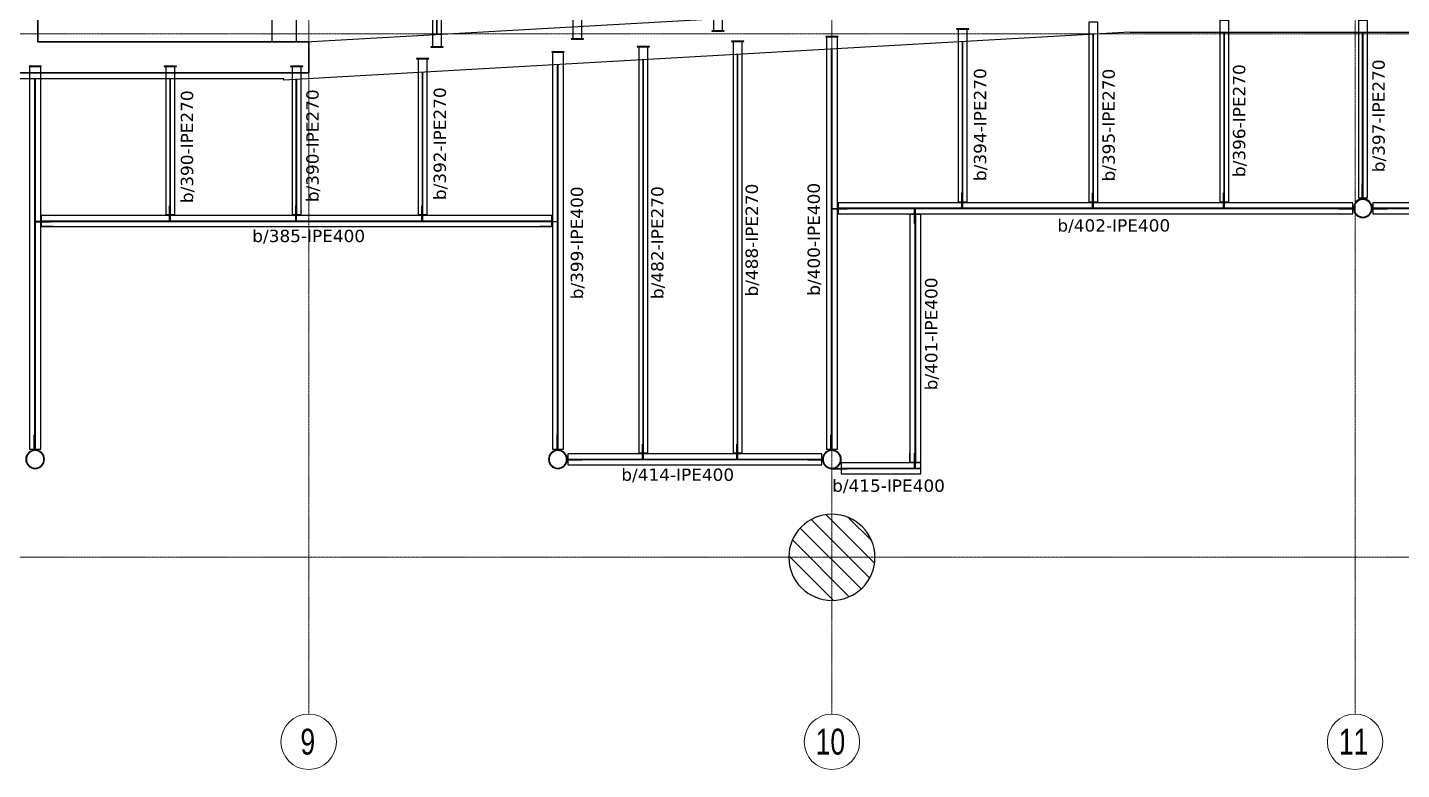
# Model space of a CAD drawing. Header units: millimetres. Extents: x -3396 to 88005, y -21236 to 35080.
# Drawn here: x 20973 to 43296, y 3090 to 15142 of the extents above; entities that cross this region are included whole.
import ezdxf
from ezdxf.enums import TextEntityAlignment as Align

# ---------------------------------------------------------------- set-up
doc = ezdxf.new("R2010")
doc.units = ezdxf.units.MM
doc.linetypes.add('Grid Line', pattern=[3.33375, 1.905, -0.47625, 0.47625, -0.47625])
doc.layers.add('A_ALMA', color=34, linetype='Continuous')
doc.layers.add('P-PLATINA', color=6, linetype='Continuous')
for name, color, linetype, lineweight in [('E_COLUMNAS', 1, 'Continuous', 18), ('E_COLUMNAS-1', 1, 'Continuous', 25), ('E_COLUMNAS-3', 1, 'Continuous', 35), ('E_EJES', 8, 'Continuous', 9), ('E_EJES-1', 8, 'Grid Line', 9), ('E_MUROS-1', 8, 'Continuous', 35), ('E_TEXTO', 3, 'Continuous', 9), ('E_VIGAS-1', 5, 'Continuous', 25), ('E_VIGAS-2', 5, 'Continuous', 25), ('S-COLS-HDLN-1', 52, 'Continuous', 9)]:
    doc.layers.add(name, color=color, linetype=linetype, lineweight=lineweight)
doc.styles.add('Swis721 LtCn BT_1', font='swisscl.ttf', dxfattribs={"height": 0.42})
doc.styles.add('VERDANA', font='verdana.ttf')

# ---------------------------------------------------------------- blocks, each defined once
blk = doc.blocks.new('Grid - CNI_NOMBRE EJES-372759-_22_00m_N_E_-NIVEL-6 DOC')
at = {"layer": 'E_EJES'}
blk.add_circle((0, 0), 0.003, dxfattribs=at)
blk = doc.blocks.new('EST_SCM_COLUMNA-METALICA-SECCION-CIRCULAR - EST_SCM_COLUMNA-TUBULAR-CIRCULAR_PTEØ_12__e_10_3mm-2692969-_22_00m_N_E_-NIVEL-6 DOC')
at = {"layer": 'S-COLS-HDLN-1'}
h = blk.add_hatch(dxfattribs=at)
h.set_pattern_fill('FP_5', color=256, style=0, pattern_type=2)
h.set_pattern_definition([(135, (53.113, -142.254), (-0.15909903, -0.15909903), [])])
h.paths.add_polyline_path([(-0.02, -0.151), (0.022, -0.151), (0.063, -0.139), (0.1, -0.115), (0.128, -0.082), (0.147, -0.037), (0.152, 0), (0.146, 0.043), (0.128, 0.082), (0.1, 0.115), (0.059, 0.14), (0.019, 0.151), (-0.022, 0.151), (-0.063, 0.139), (-0.1, 0.115), (-0.131, 0.077), (-0.147, 0.04), (-0.152, 0), (-0.146, -0.043), (-0.124, -0.087), (-0.1, -0.115), (-0.059, -0.14), (-0.022, -0.151)])
h.paths.add_polyline_path([(0.02, -0.141), (-0.02, -0.141), (-0.063, -0.127), (-0.093, -0.107), (-0.12, -0.077), (-0.136, -0.04), (-0.142, 0), (-0.135, 0.043), (-0.12, 0.077), (-0.09, 0.109), (-0.054, 0.131), (-0.014, 0.141), (0.022, 0.14), (0.063, 0.127), (0.093, 0.107), (0.12, 0.077), (0.136, 0.04), (0.142, 0), (0.136, -0.04), (0.12, -0.077), (0.093, -0.107), (0.059, -0.129), (0.022, -0.14)])
at = {"layer": 'E_COLUMNAS-1'}
for radius, start, end in [(0.152, 360, 180), (0.152, 180, 360), (0.142, 0, 180), (0.142, 180, 0)]:
    blk.add_arc((0, 0), radius, start, end, dxfattribs=at)
blk = doc.blocks.new('EST_SCM_COLUMNA-METALICA-SECCION-CIRCULAR - EST_SCM_COLUMNA-TUBULAR-CIRCULAR_PTEØ_12__e_10_3mm-V8-_22_00m_N_E_-NIVEL-6 DOC')
at = {"layer": 'S-COLS-HDLN-1'}
h = blk.add_hatch(dxfattribs=at)
h.set_pattern_fill('FP_6', color=256, style=0, pattern_type=2)
h.set_pattern_definition([(135, (48.662, -142.254), (-0.15909903, -0.15909903), [])])
h.paths.add_polyline_path([(-0.022, -0.151), (0.022, -0.151), (0.068, -0.136), (0.1, -0.115), (0.128, -0.082), (0.146, -0.043), (0.152, 0), (0.146, 0.043), (0.128, 0.082), (0.1, 0.115), (0.059, 0.14), (0.019, 0.151), (-0.022, 0.151), (-0.063, 0.139), (-0.1, 0.115), (-0.131, 0.077), (-0.147, 0.037), (-0.152, 0), (-0.146, -0.043), (-0.124, -0.087), (-0.1, -0.115), (-0.058, -0.14), (-0.048, -0.143)])
h.paths.add_polyline_path([(-0.02, -0.141), (-0.063, -0.127), (-0.093, -0.107), (-0.12, -0.076), (-0.136, -0.04), (-0.142, 0), (-0.135, 0.043), (-0.12, 0.077), (-0.09, 0.109), (-0.054, 0.131), (-0.014, 0.141), (0.022, 0.14), (0.063, 0.127), (0.093, 0.107), (0.12, 0.077), (0.136, 0.04), (0.142, 0), (0.136, -0.04), (0.12, -0.077), (0.093, -0.107), (0.059, -0.129), (0.02, -0.141)])
at = {"layer": 'E_COLUMNAS-1'}
for radius, start, end in [(0.152, 360, 180), (0.152, 180, 360), (0.142, 0, 180), (0.142, 180, 0)]:
    blk.add_arc((0, 0), radius, start, end, dxfattribs=at)
blk = doc.blocks.new('EST_SCM_COLUMNA-METALICA-SECCION-CIRCULAR - EST_SCM_COLUMNA-TUBULAR-CIRCULAR_PTEØ_12__e_10_3mm-V9-_22_00m_N_E_-NIVEL-6 DOC')
at = {"layer": 'S-COLS-HDLN-1'}
h = blk.add_hatch(dxfattribs=at)
h.set_pattern_fill('FP_7', color=256, style=0, pattern_type=2)
h.set_pattern_definition([(135, (40.035, -146.331), (-0.15909903, -0.15909903), [])])
h.paths.add_polyline_path([(0.022, -0.151), (0.063, -0.139), (0.1, -0.115), (0.128, -0.082), (0.146, -0.041), (0.152, 0), (0.144, 0.048), (0.128, 0.082), (0.1, 0.115), (0.059, 0.14), (0.02, 0.151), (-0.022, 0.151), (-0.063, 0.139), (-0.1, 0.115), (-0.131, 0.077), (-0.147, 0.04), (-0.152, 0), (-0.144, -0.048), (-0.128, -0.082), (-0.1, -0.115), (-0.059, -0.14), (-0.02, -0.151), (0.02, -0.151)])
h.paths.add_polyline_path([(-0.02, -0.141), (-0.063, -0.127), (-0.093, -0.107), (-0.121, -0.073), (-0.136, -0.04), (-0.142, 0), (-0.135, 0.043), (-0.12, 0.077), (-0.093, 0.107), (-0.059, 0.129), (-0.02, 0.141), (0.022, 0.14), (0.063, 0.127), (0.093, 0.107), (0.12, 0.077), (0.136, 0.04), (0.142, 0), (0.136, -0.04), (0.12, -0.077), (0.093, -0.107), (0.059, -0.129), (0.02, -0.141)])
at = {"layer": 'E_COLUMNAS-1'}
for radius, start, end in [(0.152, 360, 180), (0.152, 180, 360), (0.142, 0, 180), (0.142, 180, 0)]:
    blk.add_arc((0, 0), radius, start, end, dxfattribs=at)
blk = doc.blocks.new('EST_SCM_COLUMNA-METALICA-SECCION-CIRCULAR - EST_SCM_COLUMNA-TUBULAR-CIRCULAR_PTEØ_12__e_10_3mm-V18-_22_00m_N_E_-NIVEL-6 DOC')
at = {"layer": 'S-COLS-HDLN-1'}
h = blk.add_hatch(dxfattribs=at)
h.set_pattern_fill('FP_18', color=256, style=0, pattern_type=2)
h.set_pattern_definition([(135, (61.606, -142.254), (-0.15909903, -0.15909903), [])])
h.paths.add_polyline_path([(-0.02, -0.151), (0.022, -0.151), (0.063, -0.139), (0.1, -0.115), (0.131, -0.077), (0.147, -0.04), (0.152, 0), (0.146, 0.043), (0.128, 0.082), (0.1, 0.115), (0.059, 0.14), (0.02, 0.151), (-0.022, 0.151), (-0.063, 0.139), (-0.1, 0.115), (-0.131, 0.077), (-0.147, 0.04), (-0.152, 0), (-0.146, -0.043), (-0.124, -0.087), (-0.1, -0.115), (-0.059, -0.14), (-0.022, -0.151)])
h.paths.add_polyline_path([(-0.02, -0.141), (-0.063, -0.127), (-0.093, -0.107), (-0.12, -0.077), (-0.136, -0.04), (-0.142, 0), (-0.135, 0.043), (-0.12, 0.077), (-0.09, 0.109), (-0.059, 0.129), (-0.014, 0.141), (0.022, 0.14), (0.063, 0.127), (0.093, 0.107), (0.12, 0.077), (0.136, 0.04), (0.142, 0), (0.136, -0.04), (0.12, -0.077), (0.093, -0.107), (0.059, -0.129), (0.02, -0.141)])
at = {"layer": 'E_COLUMNAS-1'}
for radius, start, end in [(0.152, 360, 180), (0.152, 180, 360), (0.142, 0, 180), (0.142, 180, 0)]:
    blk.add_arc((0, 0), radius, start, end, dxfattribs=at)

msp = doc.modelspace()

# ---------------------------------------------------------------- hatches: boundary and pattern name
at = {"layer": 'E_COLUMNAS'}
h = msp.add_hatch(dxfattribs=at)
h.set_pattern_fill('FP_4', color=256, scale=1000, style=0, pattern_type=2)
h.set_pattern_definition([(135, (82703.58, -134125.31), (-159.09903, -159.09903), [])])
h.paths.add_polyline_path([(34041.5, 5837.1), (34132.8, 5843.1), (34222.7, 5861), (34309.4, 5890.4), (34391.5, 5930.9), (34467.6, 5981.8), (34536.5, 6042.1), (34596.8, 6111), (34647.7, 6187.1), (34688.2, 6269.2), (34717.6, 6355.9), (34735.5, 6445.7), (34741.5, 6537.1), (34735.5, 6628.5), (34717.6, 6718.3), (34688.2, 6805), (34643.1, 6893.9), (34596.8, 6963.2), (34536.5, 7032.1), (34467.6, 7092.5), (34391.5, 7143.3), (34309.4, 7183.8), (34222.7, 7213.3), (34132.8, 7231.1), (34041.5, 7237.1), (33950.1, 7231.1), (33860.3, 7213.3), (33773.6, 7183.8), (33691.5, 7143.3), (33615.3, 7092.5), (33546.5, 7032.1), (33486.1, 6963.2), (33435.3, 6887.1), (33394.8, 6805), (33365.3, 6718.3), (33347.5, 6628.5), (33341.5, 6537.1), (33347.5, 6445.7), (33365.3, 6355.9), (33394.8, 6269.2), (33435.3, 6187.1), (33486.1, 6111), (33546.5, 6042.1), (33615.3, 5981.8), (33691.5, 5930.9), (33773.6, 5890.4), (33860.3, 5861), (33950.1, 5843.1)])

# ---------------------------------------------------------------- linework, layer by layer
at = {"layer": 'A_ALMA'}
for p, q in [((27621.7, 15038.2), (27621.7, 23537.1)), ((27628.3, 15038.2), (27628.3, 23537.1)), ((38288.2, 12305.7), (38288.2, 15022.5)), ((38294.8, 12305.7), (38294.8, 15022.5)), ((40413.2, 12305.7), (40413.2, 15052.3)), ((40419.8, 12305.7), (40419.8, 15052.3)), ((42665.2, 12368.1), (42665.2, 15052.3)), ((42671.8, 12368.1), (42671.8, 15052.3)), ((34037.2, 8290.9), (34037.2, 14780.8)), ((34045.8, 8290.9), (34045.8, 14780.8)), ((36163.2, 12305.7), (36163.2, 14905.3)), ((36169.8, 12305.7), (36169.8, 14905.3)), ((29585.9, 8290.9), (29585.9, 14528.6)), ((29594.5, 8290.9), (29594.5, 14528.6)), ((30973.3, 8228.5), (30973.3, 14619.2)), ((30979.9, 8228.5), (30979.9, 14619.2)), ((32505.7, 8228.5), (32505.7, 14703.7)), ((32512.3, 8228.5), (32512.3, 14703.7)), ((21093.1, 8290.9), (21093.1, 14297.2)), ((21101.7, 8290.9), (21101.7, 14297.2)), ((23290.3, 12097.2), (23290.3, 14297.2)), ((23296.9, 12097.2), (23296.9, 14297.2)), ((25340.5, 12097.2), (25340.5, 14297.2)), ((25347.1, 12097.2), (25347.1, 14297.2)), ((27390.7, 12097.2), (27390.7, 14421.6)), ((27397.3, 12097.2), (27397.3, 14421.6)), ((34141.5, 12210), (42506.1, 12210)), ((34141.5, 12201.4), (42506.1, 12201.4)), ((35394.9, 8080.9), (35394.9, 12105.7)), ((35403.5, 8080.9), (35403.5, 12105.7)), ((42831, 12210), (46044.1, 12210)), ((42831, 12201.4), (46044.1, 12201.4)), ((21197.4, 12001.5), (29490.2, 12001.5)), ((21197.4, 11992.9), (29490.2, 11992.9)), ((29752.6, 8132.8), (33879.1, 8132.8)), ((29752.6, 8124.2), (33879.1, 8124.2)), ((34192.5, 7985.2), (35489.2, 7985.2)), ((34192.5, 7976.6), (35489.2, 7976.6))]:
    msp.add_line(p, q, dxfattribs=at)
at = {"layer": 'E_COLUMNAS-1'}
for start, end in [(0, 180), (180, 0)]:
    msp.add_arc((34041.5, 6537.1), 700, start, end, dxfattribs=at)
at = {"layer": 'E_EJES-1'}
for p, q in [((25541.5, 3990), (25541.5, 34180)), ((34041.5, 3990), (34041.5, 34180)), ((42541.5, 3990), (42541.5, 34180)), ((-2496.2, 15037.1), (87104.9, 15037.1)), ((-2496.2, 6537.1), (87104.9, 6537.1))]:
    msp.add_line(p, q, dxfattribs=at)
at = {"layer": 'E_MUROS-1'}
msp.add_lwpolyline([(25541.7, 24167.2), (25541.7, 23667.2), (21141.6, 23667.2), (21141.6, 14907.2), (25541.7, 14907.2), (25541.7, 14407.2), (17041.7, 14407.2), (17041.7, 14907.2), (20741.6, 14907.2), (20741.6, 23667.2), (17041.7, 23667.2), (17041.7, 24167.2)], close=True, dxfattribs=at)
at = {"layer": 'E_VIGAS-1', "color": 30, "true_color": 0xf26722}
msp.add_line((25491.7, 14907.3), (38741.7, 15658.1), dxfattribs=at)
at = {"layer": 'E_VIGAS-1'}
for p, q in [((38881.2, 15062.3), (38881.2, 15065)), ((21404.6, 12087.2), (21207.4, 12087.2)), ((29480.2, 12087.2), (21404.6, 12087.2)), ((23226.1, 12107.2), (23226.1, 12100)), ((23361.1, 12100), (23361.1, 12107.2)), ((25276.3, 12107.2), (25276.3, 12100)), ((25411.3, 12100), (25411.3, 12107.2)), ((27326.5, 12107.2), (27326.5, 12100)), ((27461.5, 12100), (27461.5, 12107.2)), ((21395.8, 11907.2), (21207.4, 11907.2)), ((29480.2, 11907.2), (29291.8, 11907.2)), ((30909.1, 8238.5), (30909.1, 8231.2)), ((31044.1, 8231.2), (31044.1, 8238.5)), ((35309.2, 8090.9), (35309.2, 8230.5))]:
    msp.add_line(p, q, dxfattribs=at)
at = {"layer": 'E_VIGAS-1', "color": 30, "true_color": 0xf26722}
msp.add_lwpolyline([(68041.7, 14307.3), (59541.5, 14307.3), (59541.5, 14317.1), (46432.7, 15062.3), (38881.2, 15062.3), (38881.2, 15065), (25139, 14286.3), (25137.9, 14307.2), (18232.5, 14307.2), (17041.7, 14307.2), (17041.7, 23667.2), (17041.7, 24167.2), (17041.7, 24267.2), (25160, 24267.2), (25161.2, 24289.4), (38813.6, 23512.3), (45983.4, 23512.3), (59704.2, 24267.3), (68041.7, 24267.3)], close=True, dxfattribs=at)
at = {"layer": 'E_VIGAS-1'}
for points in [[(25341.7, 14907.2), (25341.7, 23667.2), (24941.7, 23667.2), (24941.7, 14907.2)], [(27692.5, 14828.2), (27557.5, 14828.2), (27557.5, 23748.2), (27692.5, 23748.2)], [(29975.9, 14957.6), (29840.9, 14957.6), (29840.9, 23618.2), (29975.9, 23618.2)], [(32259.2, 15086.9), (32124.2, 15086.9), (32124.2, 23488.2), (32259.2, 23488.2)], [(38359, 12305.7), (38224, 12305.7), (38224, 15232.5), (38359, 15232.5)], [(40484, 12305.7), (40349, 12305.7), (40349, 15262.3), (40484, 15262.3)], [(42736, 12368.1), (42601, 12368.1), (42601, 15262.3), (42736, 15262.3)], [(33951.5, 8290.9), (34131.5, 8290.9), (34131.5, 14990.8), (33951.5, 14990.8)], [(36234, 12305.7), (36099, 12305.7), (36099, 15115.3), (36234, 15115.3)], [(29500.2, 8290.9), (29680.2, 8290.9), (29680.2, 14738.6), (29500.2, 14738.6)], [(31044.1, 8228.5), (30909.1, 8228.5), (30909.1, 14829.2), (31044.1, 14829.2)], [(32576.5, 8228.5), (32441.5, 8228.5), (32441.5, 14913.7), (32576.5, 14913.7)], [(27461.5, 12097.2), (27326.5, 12097.2), (27326.5, 14631.6), (27461.5, 14631.6)], [(21007.4, 8290.9), (21187.4, 8290.9), (21187.4, 14507.2), (21007.4, 14507.2)], [(23361.1, 12097.2), (23226.1, 12097.2), (23226.1, 14507.2), (23361.1, 14507.2)], [(25411.3, 12097.2), (25276.3, 12097.2), (25276.3, 14507.2), (25411.3, 14507.2)], [(34141.5, 12295.7), (34141.5, 12115.7), (42506.1, 12115.7), (42506.1, 12295.7)], [(42831, 12295.7), (42831, 12115.7), (46044.1, 12115.7), (46044.1, 12295.7)], [(21197.4, 12087.2), (21197.4, 11907.2), (29490.2, 11907.2), (29490.2, 12087.2)], [(35309.2, 8080.9), (35489.2, 8080.9), (35489.2, 12105.7), (35309.2, 12105.7)], [(29752.6, 8218.5), (29752.6, 8038.5), (33879.1, 8038.5), (33879.1, 8218.5)], [(34192.5, 8070.9), (34192.5, 7890.9), (35489.2, 7890.9), (35489.2, 8070.9)]]:
    msp.add_lwpolyline(points, close=True, dxfattribs=at)
at = {"layer": 'E_VIGAS-2'}
for points in [[(30008.4, 14957.6), (29808.4, 14957.6), (29808.4, 14951.6), (30008.4, 14951.6)], [(32291.7, 15086.9), (32091.7, 15086.9), (32091.7, 15080.9), (32291.7, 15080.9)], [(34141.5, 14996.8), (33941.5, 14996.8), (33941.5, 14990.8), (34141.5, 14990.8)], [(36266.5, 15121.3), (36066.5, 15121.3), (36066.5, 15115.3), (36266.5, 15115.3)], [(27725, 14828.2), (27525, 14828.2), (27525, 14822.2), (27725, 14822.2)], [(29690.2, 14744.6), (29490.2, 14744.6), (29490.2, 14738.6), (29690.2, 14738.6)], [(31076.6, 14835.2), (30876.6, 14835.2), (30876.6, 14829.2), (31076.6, 14829.2)], [(32609, 14919.7), (32409, 14919.7), (32409, 14913.7), (32609, 14913.7)], [(21197.4, 14513.2), (20997.4, 14513.2), (20997.4, 14507.2), (21197.4, 14507.2)], [(23393.6, 14513.2), (23193.6, 14513.2), (23193.6, 14507.2), (23393.6, 14507.2)], [(25443.8, 14513.2), (25243.8, 14513.2), (25243.8, 14507.2), (25443.8, 14507.2)], [(27494, 14637.6), (27294, 14637.6), (27294, 14631.6), (27494, 14631.6)]]:
    msp.add_lwpolyline(points, close=True, dxfattribs=at)
at = {"layer": 'P-PLATINA'}
for points in [[(42655.2, 12602), (42665.2, 12602), (42665.2, 12358), (42655.2, 12358)], [(36153.2, 12454), (36163.2, 12454), (36163.2, 12210), (36153.2, 12210)], [(38278.2, 12454), (38288.2, 12454), (38288.2, 12210), (38278.2, 12210)], [(40403.2, 12454), (40413.2, 12454), (40413.2, 12210), (40403.2, 12210)], [(23280.3, 12245.5), (23290.3, 12245.5), (23290.3, 12001.5), (23280.3, 12001.5)], [(25330.5, 12245.5), (25340.5, 12245.5), (25340.5, 12001.5), (25330.5, 12001.5)], [(27380.7, 12245.5), (27390.7, 12245.5), (27390.7, 12001.5), (27380.7, 12001.5)], [(34289.8, 12201.4), (34289.8, 12191.4), (34045.8, 12191.4), (34045.8, 12201.4)], [(35384.9, 12201.4), (35394.9, 12201.4), (35394.9, 11957.4), (35384.9, 11957.4)], [(42272.2, 12191.4), (42272.2, 12201.4), (42516.2, 12201.4), (42516.2, 12191.4)], [(42820.9, 12191.4), (42820.9, 12201.4), (43064.9, 12201.4), (43064.9, 12191.4)], [(21101.7, 11992.9), (21101.7, 11982.9), (21345.7, 11982.9), (21345.7, 11992.9)], [(29585.9, 11992.9), (29585.9, 11982.9), (29341.9, 11982.9), (29341.9, 11992.9)], [(21083.1, 8524.7), (21093.1, 8524.7), (21093.1, 8280.7), (21083.1, 8280.7)], [(29575.9, 8524.8), (29585.9, 8524.8), (29585.9, 8280.8), (29575.9, 8280.8)], [(34027.2, 8524.7), (34037.2, 8524.7), (34037.2, 8280.7), (34027.2, 8280.7)], [(30963.3, 8376.8), (30973.3, 8376.8), (30973.3, 8132.8), (30963.3, 8132.8)], [(32495.7, 8376.8), (32505.7, 8376.8), (32505.7, 8132.8), (32495.7, 8132.8)], [(29742.5, 8114.2), (29742.5, 8124.2), (29986.5, 8124.2), (29986.5, 8114.2)], [(33645.1, 8114.2), (33645.1, 8124.2), (33889.1, 8124.2), (33889.1, 8114.2)], [(35384.9, 8229.2), (35394.9, 8229.2), (35394.9, 7985.2), (35384.9, 7985.2)], [(34041.5, 7966.6), (34041.5, 7976.6), (34285.5, 7976.6), (34285.5, 7966.6)]]:
    msp.add_lwpolyline(points, close=True, dxfattribs=at)

# ---------------------------------------------------------------- block references
at = {"layer": 'E_COLUMNAS-3', "xscale": 1000.000000001404, "yscale": 1000.000000001404, "zscale": 1000.000000001404}
for name, p in [('EST_SCM_COLUMNA-METALICA-SECCION-CIRCULAR - EST_SCM_COLUMNA-TUBULAR-CIRCULAR_PTEØ_12__e_10_3mm-V9-_22_00m_N_E_-NIVEL-6 DOC', (42668.5, 12205.7)), ('EST_SCM_COLUMNA-METALICA-SECCION-CIRCULAR - EST_SCM_COLUMNA-TUBULAR-CIRCULAR_PTEØ_12__e_10_3mm-V18-_22_00m_N_E_-NIVEL-6 DOC', (21097.4, 8128.5)), ('EST_SCM_COLUMNA-METALICA-SECCION-CIRCULAR - EST_SCM_COLUMNA-TUBULAR-CIRCULAR_PTEØ_12__e_10_3mm-2692969-_22_00m_N_E_-NIVEL-6 DOC', (29590.2, 8128.5)), ('EST_SCM_COLUMNA-METALICA-SECCION-CIRCULAR - EST_SCM_COLUMNA-TUBULAR-CIRCULAR_PTEØ_12__e_10_3mm-V8-_22_00m_N_E_-NIVEL-6 DOC', (34041.5, 8128.5))]:
    msp.add_blockref(name, p, dxfattribs=at)
at = {"layer": 'E_EJES', "xscale": 150000.0000002105, "yscale": 150000.0000002105, "zscale": 150000.0000002105}
for p in [(25541.5, 3540), (34041.5, 3540), (42541.5, 3540)]:
    msp.add_blockref('Grid - CNI_NOMBRE EJES-372759-_22_00m_N_E_-NIVEL-6 DOC', p, dxfattribs=at)

# ---------------------------------------------------------------- texts
at = {"layer": 'E_EJES', "char_height": 420, "attachment_point": 1, "style": 'Swis721 LtCn BT_1'}
for s, insert, width in [('9', (25407, 3752.6), 312.658), ('10', (33778, 3752.6), 625.316), ('11', (42278, 3752.6), 625.316)]:
    msp.add_mtext(s, dxfattribs=dict(at, insert=insert, width=width))
at = {"layer": 'E_TEXTO', "style": 'VERDANA'}
for s, p in [('b/396-IPE270', (40758, 13628.7)), ('b/397-IPE270', (43023.4, 13706.9)), ('b/394-IPE270', (36549.3, 13563.8)), ('b/395-IPE270', (38637.7, 13556.2)), ('b/390-IPE270', (23664.1, 13204.9)), ('b/390-IPE270', (25702.7, 13220.8)), ('b/392-IPE270', (27771.5, 13253.8)), ('b/399-IPE400', (29998.5, 11643.9)), ('b/482-IPE270', (31305.6, 11647.3)), ('b/488-IPE270', (32839.8, 11688.8)), ('b/400-IPE400', (33846.5, 11701.4)), ('b/401-IPE400', (35754.8, 10165.1))]:
    msp.add_text(s, height=200, rotation=90, dxfattribs=at).set_placement(p, align=Align.CENTER)
for s, p in [('b/385-IPE400', (25541.5, 11656.6)), ('b/402-IPE400', (38621.5, 11826.9)), ('b/414-IPE400', (31537, 7778.9)), ('b/415-IPE400', (34961.8, 7600.5))]:
    msp.add_text(s, height=200, dxfattribs=at).set_placement(p, align=Align.CENTER)

doc.saveas('drawing.dxf')
